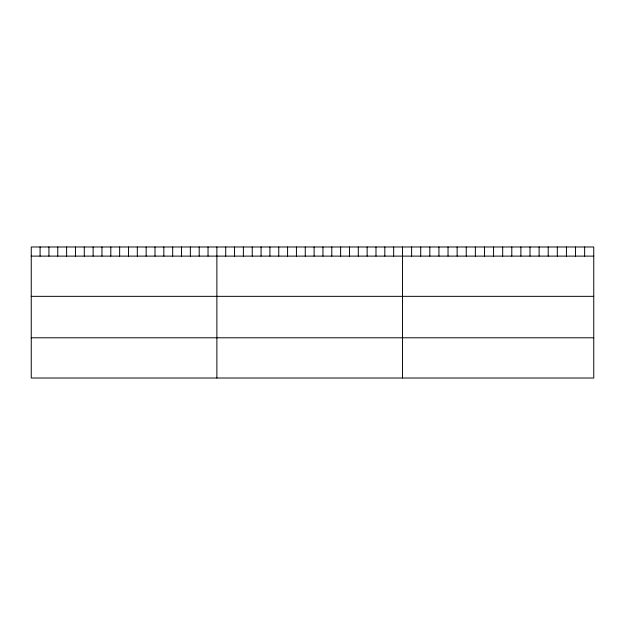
<?xml version="1.0" encoding="UTF-8"?>
<svg xmlns="http://www.w3.org/2000/svg" width="625" height="625" viewBox="0 0 625 625"><rect width="100%" height="100%" fill="white"/><g stroke="black" fill="none" stroke-linecap="round" stroke-linejoin="round"><path stroke-width="0.94" d="M593.75 256.117L593.75 378.016L31.25 378.016L31.25 246.984L593.75 246.984L593.75 256.117L31.25 256.117M31.25 296.344L593.75 296.344M31.25 337.789L593.75 337.789M584.641 246.984L584.641 256.117M575.539 246.984L575.539 256.117M566.43 246.984L566.43 256.117M557.32 246.984L557.32 256.117M548.211 246.984L548.211 256.117M539.109 246.984L539.109 256.117M530 246.984L530 256.117M520.891 246.984L520.891 256.117M511.789 246.984L511.789 256.117M502.68 246.984L502.68 256.117M493.57 246.984L493.57 256.117M484.461 246.984L484.461 256.117M475.359 246.984L475.359 256.117M466.25 246.984L466.25 256.117M457.141 246.984L457.141 256.117M448.039 246.984L448.039 256.117M438.93 246.984L438.93 256.117M429.82 246.984L429.82 256.117M420.711 246.984L420.711 256.117M411.609 246.984L411.609 256.117M402.5 246.984L402.5 378.016M393.664 246.984L393.664 256.117M384.82 246.984L384.82 256.117M375.984 246.984L375.984 256.117M367.141 246.984L367.141 256.117M358.305 246.984L358.305 256.117M349.461 246.984L349.461 256.117M340.625 246.984L340.625 256.117M331.789 246.984L331.789 256.117M322.945 246.984L322.945 256.117M314.109 246.984L314.109 256.117M305.266 246.984L305.266 256.117M296.43 246.984L296.43 256.117M287.586 246.984L287.586 256.117M278.75 246.984L278.75 256.117M269.914 246.984L269.914 256.117M261.07 246.984L261.07 256.117M252.234 246.984L252.234 256.117M243.391 246.984L243.391 256.117M234.555 246.984L234.555 256.117M225.711 246.984L225.711 256.117M216.875 246.984L216.875 378.016M208.039 246.984L208.039 256.117M199.195 246.984L199.195 256.117M190.359 246.984L190.359 256.117M181.516 246.984L181.516 256.117M172.68 246.984L172.68 256.117M163.836 246.984L163.836 256.117M155 246.984L155 256.117M146.164 246.984L146.164 256.117M137.32 246.984L137.32 256.117M128.484 246.984L128.484 256.117M119.641 246.984L119.641 256.117M110.805 246.984L110.805 256.117M101.961 246.984L101.961 256.117M93.125 246.984L93.125 256.117M84.289 246.984L84.289 256.117M75.445 246.984L75.445 256.117M66.609 246.984L66.609 256.117M57.766 246.984L57.766 256.117M48.93 246.984L48.93 256.117M40.086 246.984L40.086 256.117"/></g></svg>
